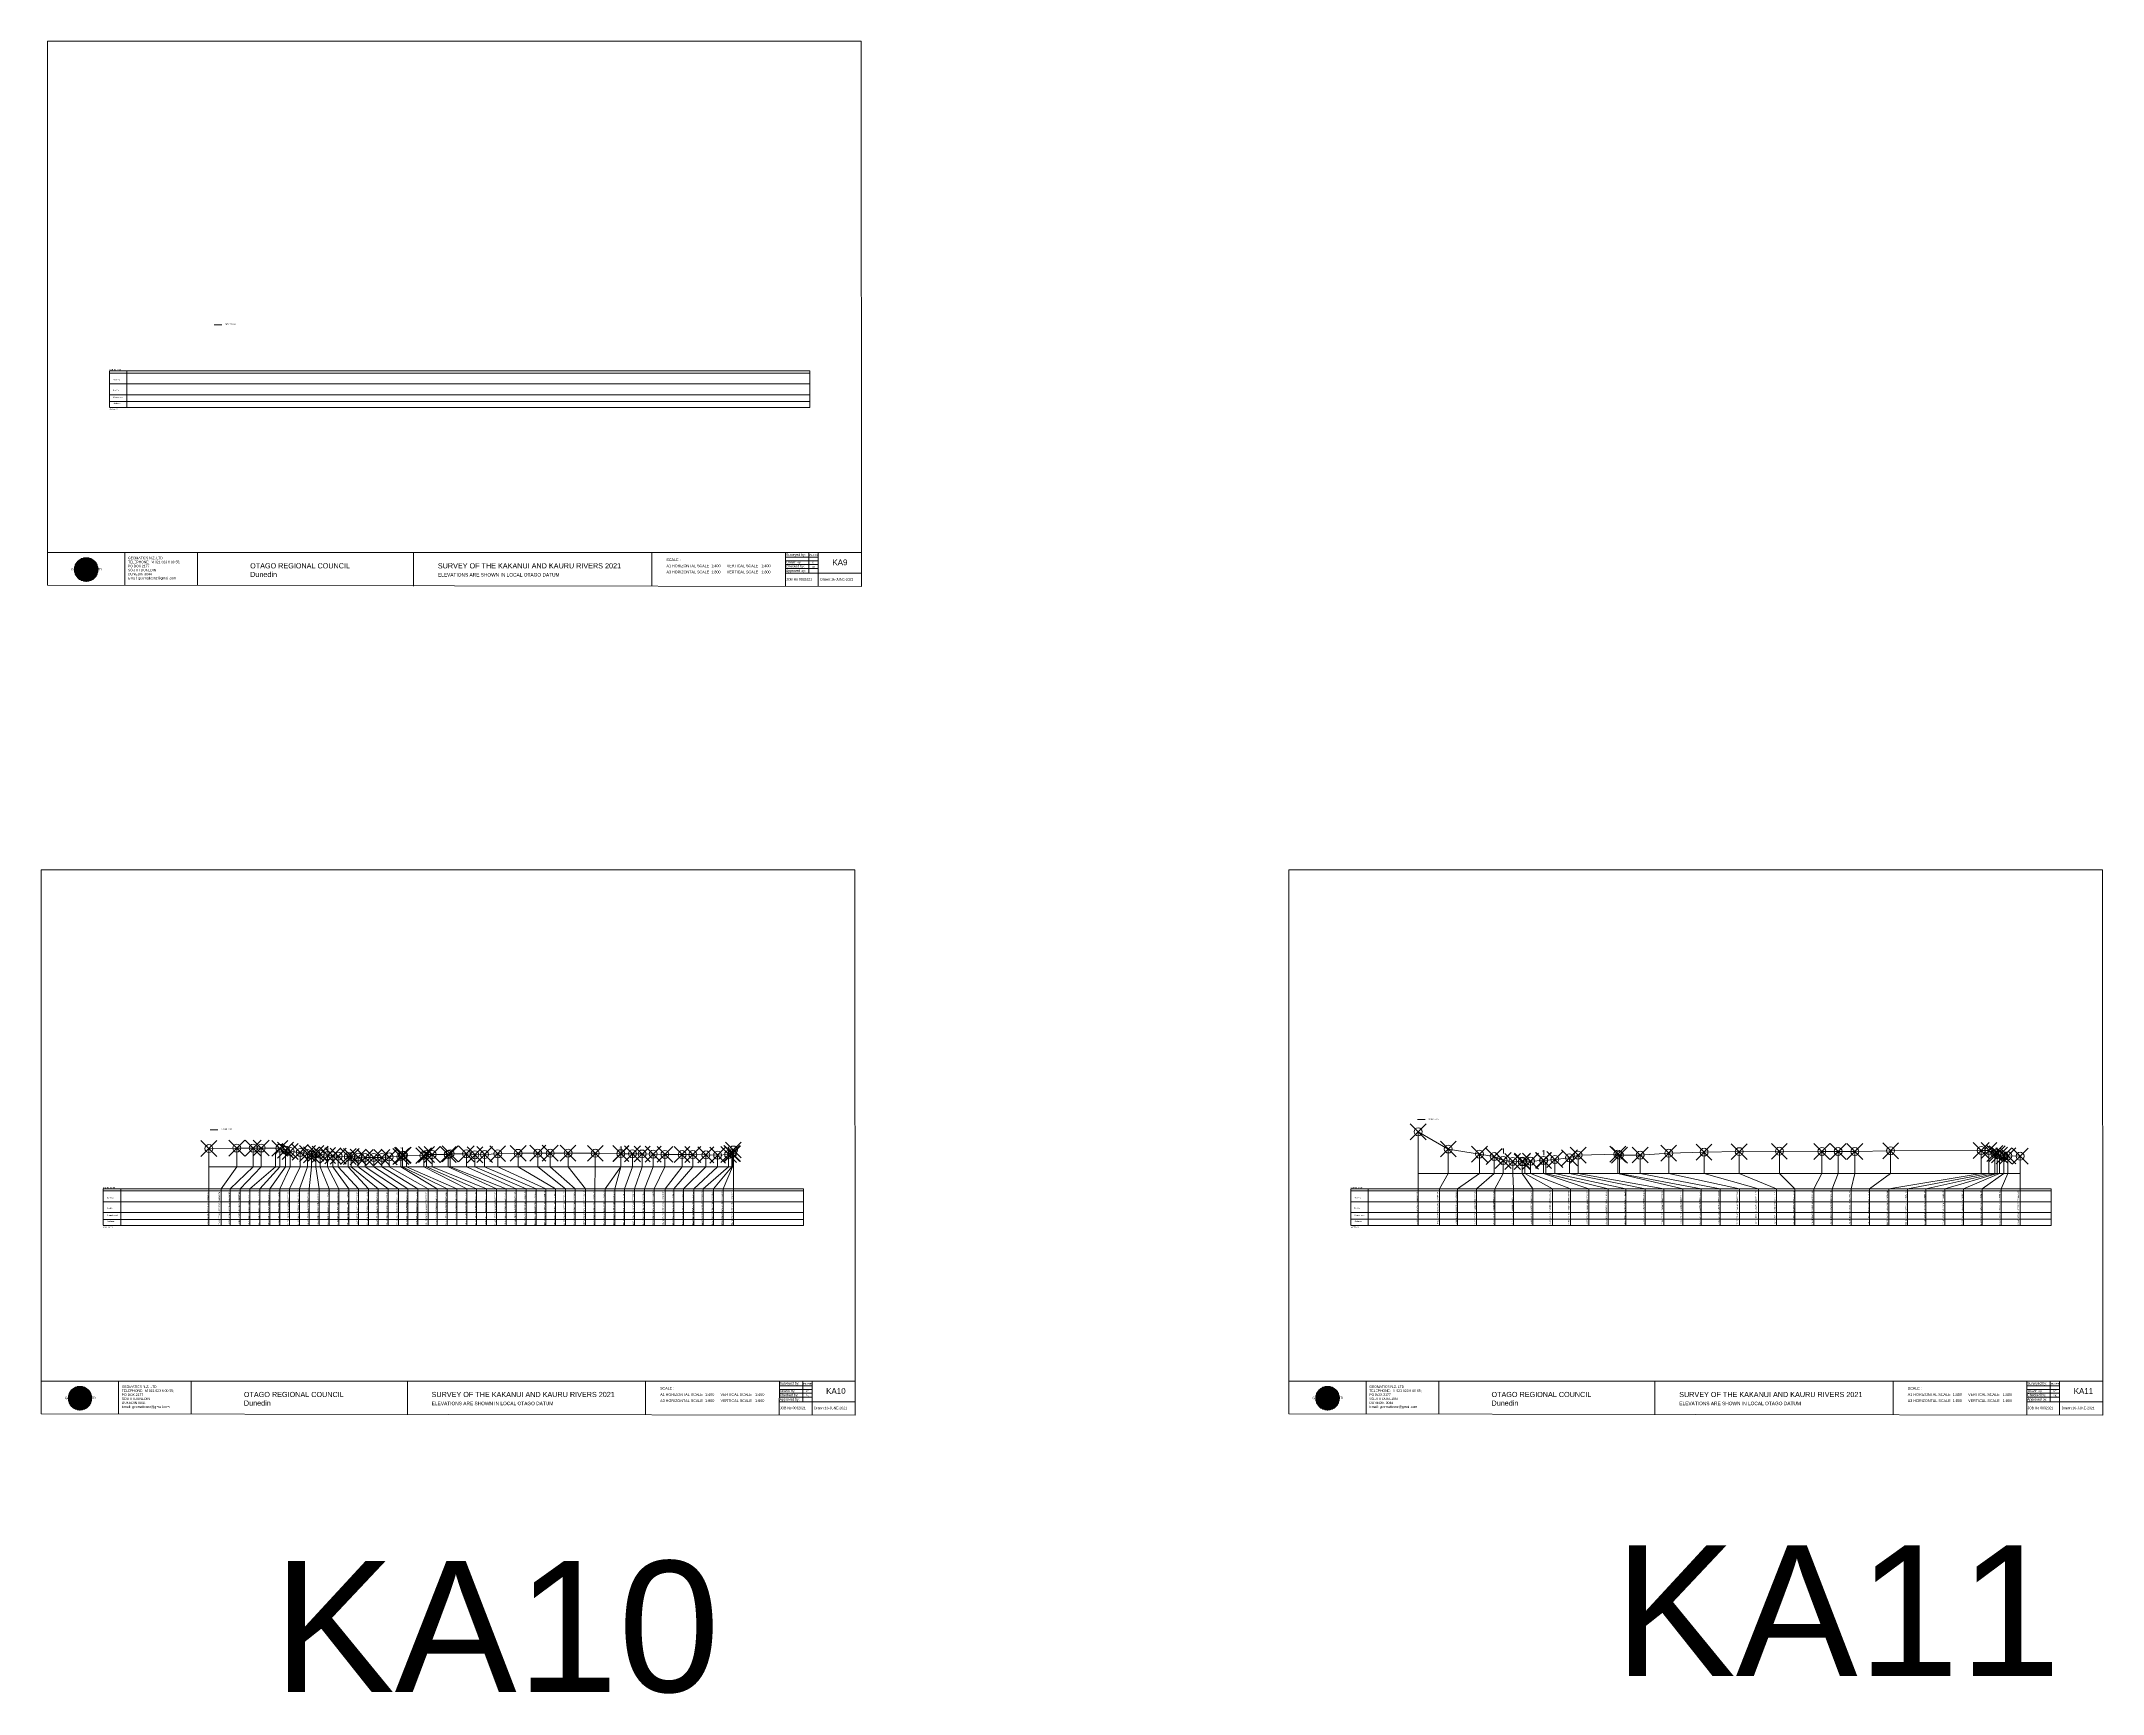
# Model space of a CAD drawing. Header units: millimetres. Extents: x -9362978 to 1075569, y -13754315 to 1425288130.
# Drawn here: x -4947386 to -4168792, y -45637 to 578156 of the extents above; entities that cross this region are included whole.
import ezdxf

# ---------------------------------------------------------------- set-up
doc = ezdxf.new("R2010")
doc.units = ezdxf.units.MM
doc.header["$PDMODE"] = 35
doc.header["$PDSIZE"] = 3000
doc.layers.get('0').update_dxf_attribs({"lineweight": 0})
doc.layers.add('geo', color=7, linetype='Continuous', lineweight=0)
doc.styles.get("Standard").update_dxf_attribs({"font": 'arial.ttf'})

# ---------------------------------------------------------------- blocks, each defined once
blk = doc.blocks.new('Geomatics_Circle_SPT')
at = {"layer": 'geo', "color": 2, "linetype": 'Continuous', "lineweight": 0}
for p, q in [((0, 25.2), (-25.2, 0)), ((-24.7, 4.9), (-4.9, 24.7)), ((-24.7, -4.9), (4.9, 24.7)), ((4.9, -24.7), (-24.7, 4.9)), ((-24.7, 0), (0, -24.7)), ((-9.7, 23.3), (-23.3, 9.6)), ((9.7, 23.3), (-23.3, -9.7)), ((-23.3, 9.7), (9.7, -23.3)), ((-21, 14), (-14, 21)), ((-21, -14), (14, 21)), ((14, -21), (-21, 14)), ((0, 0), (-17.8, 17.8)), ((0, 0), (-17.8, -17.8)), ((-14, 21), (21, -14)), ((21, 14), (-14, -21)), ((23.3, -9.7), (-9.7, 23.3)), ((-9.7, -23.3), (23.3, 9.7)), ((-4.9, 24.7), (24.7, -4.9)), ((24.7, 4.9), (-4.9, -24.7)), ((25.2, 0), (0, 25.2)), ((0, 0), (17.8, 17.8)), ((0, 0), (17.8, -17.8)), ((0, -24.8), (25.2, 0)), ((4.9, 24.7), (24.7, 4.9)), ((23.3, 9.7), (9.7, 23.3)), ((14, 21), (21, 14)), ((17.8, 18.1), (17.8, 18.1)), ((-4.9, -24.7), (-24.7, -4.9)), ((-23.3, -9.7), (-9.7, -23.3)), ((-14, -21), (-21, -14)), ((-17.8, -17.8), (-17.8, -17.8)), ((24.7, -4.9), (4.9, -24.7)), ((4.9, -24.7), (4.9, -24.7)), ((9.7, -23.3), (23.3, -9.7)), ((21, -14), (14, -21)), ((18.1, -17.8), (18.1, -17.8))]:
    blk.add_line(p, q, dxfattribs=at)
at = {"layer": 'geo', "color": 1, "linetype": 'Continuous', "lineweight": 0}
for p, q in [((-25.2, 0), (9.7, 23.3)), ((-25.2, 0), (-9.6, 23.3)), ((-25.2, 0), (23.3, 9.7)), ((-25.2, 0), (-23.3, 9.7)), ((-23.3, -9.7), (-25.2, 0)), ((-9.6, -23.3), (-25.2, 0)), ((9.7, -23.3), (-25.2, 0)), ((-4.9, 24.8), (-24.7, -4.9)), ((4.9, 24.7), (-24.7, 4.9)), ((14, 21), (-24.7, -4.9)), ((-14, 21), (-24.7, 4.9)), ((21, 14), (-24.7, 4.9)), ((-21, 14), (-24.7, -4.9)), ((0, 0), (-24.7, 4.9)), ((-24.7, 4.9), (-21, -14)), ((-24.7, 4.9), (-4.9, -24.7)), ((-24.7, 4.9), (14, -21)), ((-24.7, 4.9), (-24.7, 4.9)), ((0, 0), (-24.7, -4.9)), ((-23.3, 9.7), (0, 25.2)), ((-23.3, -9.6), (0, 25.2)), ((-23.3, -9.6), (17.8, 17.8)), ((-23.3, 9.7), (-17.8, 17.9)), ((-23.3, -9.6), (-17.8, 17.9)), ((-23.3, 9.7), (17.8, 17.8)), ((-17.8, -17.8), (-23.3, 9.7)), ((0, -25.2), (-23.3, 9.7)), ((-23.3, 9.7), (17.8, -17.8)), ((-23.3, 9.7), (25.2, 0)), ((-23.3, 9.4), (-23.3, 9.4)), ((-23.3, -9.7), (25.2, 0)), ((4.9, 24.8), (-21, -14)), ((-4.9, 24.7), (-21, 14)), ((14, 21), (-21, 14)), ((-14, 21), (-21, -14)), ((0, 0), (-21, 14)), ((-21, 14), (-14, -21)), ((-21, 14), (4.9, -24.7)), ((-21, 14), (-21, 14)), ((24.7, 4.9), (-21, 14)), ((0, 0), (-21, -14)), ((-17.9, 17.6), (-17.9, 17.6)), ((-17.8, 17.8), (9.7, 23.3)), ((-17.8, 17.8), (-9.6, 23.3)), ((-17.8, -17.8), (9.7, 23.3)), ((-17.8, -17.8), (-9.7, 23.3)), ((-9.7, -23.3), (-17.8, 17.8)), ((-17.8, 17.8), (9.7, -23.3)), ((-17.8, 17.8), (23.3, -9.6)), ((-17.8, 17.8), (23.3, 9.7)), ((-17.8, -17.8), (23.3, 9.7)), ((4.9, 24.7), (-14, 21)), ((-4.9, 24.7), (-14, -20.9)), ((0, 0), (-14, 21)), ((-14, 21), (-4.9, -24.7)), ((-14, 21), (-14, 21)), ((24.7, -4.9), (-14, 21)), ((21, 14), (-14, 21)), ((-14, -21), (24.7, 4.9)), ((0, 0), (-14, -21)), ((-9.8, 23.1), (-9.8, 23.1)), ((-9.7, 23.3), (0, 25.2)), ((-9.7, 23.3), (0, -25.2)), ((-9.7, -23.3), (0, 25.2)), ((-9.6, 23.3), (17.8, -17.8)), ((-9.6, 23.3), (25.2, 0)), ((-9.6, 23.3), (17.8, 17.8)), ((-9.6, -23.3), (17.8, 17.9)), ((25.2, 0), (-9.6, -23.3)), ((0, 0), (-4.9, 24.7)), ((-4.9, 24.7), (-4.9, 24.7)), ((21, -14), (-4.9, 24.7)), ((24.8, 4.9), (-4.9, 24.7)), ((14, 21), (-4.9, 24.7)), ((-4.9, -24.7), (21, 14)), ((0, 0), (-4.9, -24.7)), ((-0.2, 25.1), (-0.2, 25.1)), ((0, 25.2), (9.7, -23.3)), ((0, 25.2), (23.3, -9.7)), ((0, 25.2), (23.3, 9.7)), ((0, 25.2), (9.7, 23.3)), ((0, 0), (4.9, 24.7)), ((0, -25.2), (9.7, 23.3)), ((0, 0), (14, 21)), ((0, 0), (21, 14)), ((23.3, 9.7), (0, -25.2)), ((0, 0), (24.8, 4.9)), ((0, 0), (4.9, -24.7)), ((0, 0), (14, -21)), ((0, 0), (21, -14)), ((0, 0), (24.8, -4.9)), ((21, 14), (4.9, 24.8)), ((14, -21), (4.9, 24.7)), ((24.7, -4.9), (4.9, 24.7)), ((4.9, 24.7), (4.9, 24.7)), ((4.9, -24.7), (14, 21)), ((4.9, -24.7), (24.7, 4.9)), ((9.4, 23.3), (9.4, 23.3)), ((9.7, 23.3), (17.8, -17.8)), ((9.7, 23.3), (25.2, 0)), ((9.7, 23.3), (17.8, 17.9)), ((17.8, 17.8), (9.7, -23.3)), ((25.2, 0), (9.7, -23.3)), ((21, -14), (14, 21)), ((24.7, 4.9), (14, 21)), ((14, 21), (14, 21)), ((14, -21), (21, 14)), ((17.6, 17.9), (17.6, 17.9)), ((17.8, 17.8), (23.3, -9.7)), ((17.8, 17.8), (23.3, 9.7)), ((23.3, 9.7), (17.8, -17.8)), ((24.7, -4.9), (21, 14)), ((21, 14), (21, 14)), ((21, -14), (24.7, 4.9)), ((23.1, 9.8), (23.1, 9.8)), ((23.3, 9.7), (25.2, 0)), ((25.2, 0), (23.3, -9.6)), ((24.7, 4.9), (24.7, 4.9)), ((25.1, 0.2), (25.1, 0.2)), ((-25.2, 0), (23.3, -9.7)), ((-25.1, -0.2), (-25.1, -0.2)), ((-24.7, -4.9), (-24.7, -4.9)), ((-24.7, -4.9), (-14, -21)), ((-24.7, -4.9), (4.9, -24.7)), ((-24.7, -4.9), (21, -14)), ((-17.8, -17.8), (-23.3, -9.7)), ((0, -25.2), (-23.3, -9.6)), ((17.8, -17.8), (-23.3, -9.6)), ((-23.1, -9.8), (-23.1, -9.8)), ((-21, -14), (24.7, -4.9)), ((-21, -14), (-21, -14)), ((-21, -14), (-4.9, -24.7)), ((-21, -14), (14, -21)), ((23.3, -9.7), (-17.8, -17.8)), ((-9.6, -23.3), (-17.8, -17.8)), ((9.7, -23.3), (-17.8, -17.8)), ((-17.6, -17.9), (-17.6, -17.9)), ((-14, -21), (21, -14)), ((-14, -21), (-14, -21)), ((-14, -21), (4.9, -24.7)), ((17.8, -17.8), (-9.7, -23.3)), ((0, -25.2), (-9.7, -23.3)), ((-9.4, -23.3), (-9.4, -23.3)), ((-4.9, -24.7), (24.7, -4.9)), ((-4.9, -24.7), (14, -21)), ((-4.9, -24.7), (-4.9, -24.7)), ((23.3, -9.6), (0, -25.2)), ((9.7, -23.3), (0, -25.2)), ((0.2, -25.1), (0.2, -25.1)), ((4.9, -24.7), (21, -14)), ((4.9, -24.7), (4.9, -24.7)), ((17.8, -17.8), (9.7, -23.3)), ((9.8, -23.1), (9.8, -23.1)), ((14, -21), (24.7, -4.9)), ((14, -21), (14, -21)), ((23.3, -9.6), (17.8, -17.8)), ((17.9, -17.6), (17.9, -17.6)), ((21, -14), (21, -14)), ((23.3, -9.4), (23.3, -9.4)), ((24.7, -4.9), (24.7, -4.9))]:
    blk.add_line(p, q, dxfattribs=at)
at = {"layer": 'geo', "color": 114, "linetype": 'Continuous', "lineweight": 0}
for p, q in [((17.9, 17.8), (-25.2, 0)), ((-24.7, 4.9), (14, 21)), ((-24.7, -4.9), (21, 14)), ((-14, -21), (-24.7, 4.9)), ((9.7, 23.3), (-23.3, 9.7)), ((0, 0), (-23.3, 9.7)), ((-23.3, 9.7), (-9.7, -23.3)), ((0, 0), (-23.3, -9.7)), ((-4.9, -24.7), (-21, 14)), ((-20.9, 14), (4.9, 24.7)), ((24.8, 4.9), (-20.9, -14)), ((0, 25.2), (-17.8, 17.8)), ((-17.8, 17.8), (0, -25.2)), ((-14, 21), (-4.9, 24.7)), ((4.9, -24.7), (-14, 21)), ((0, 0), (-9.7, 23.3)), ((0, 0), (-9.7, -23.3)), ((-4.9, 24.7), (14, -21)), ((17.8, -17.8), (0, 25.2)), ((0, 0), (9.7, 23.3)), ((0, 0), (23.3, 9.7)), ((0, 0), (9.7, -23.3)), ((0, 0), (23.3, -9.7)), ((4.9, 24.7), (21, -14)), ((23.3, -9.7), (9.7, 23.3)), ((14, 21), (24.7, -4.9)), ((25.2, 0), (17.8, 17.8)), ((21, 14), (24.7, 4.9)), ((-25.2, 0), (-17.8, -17.8)), ((-21, -14), (-24.7, -4.9)), ((-17.8, -17.8), (25.2, 0)), ((24.8, -4.9), (-14, -21)), ((-9.6, -23.3), (23.3, -9.7)), ((21, -14), (-4.9, -24.8)), ((0, -25.2), (17.9, -17.8)), ((14, -21), (4.9, -24.8))]:
    blk.add_line(p, q, dxfattribs=at)
at = {"layer": 'geo', "color": 250, "linetype": 'Continuous', "lineweight": 0}
for p, q in [((0, 0), (-25.2, 0)), ((24.7, 4.9), (-24.7, 4.9)), ((-24.7, 4.9), (-24.7, -4.9)), ((-23.3, 9.7), (23.3, 9.7)), ((-23.3, 9.7), (-23.3, 9.7)), ((-23.3, -9.7), (-23.3, 9.7)), ((21, 14), (-21, 14)), ((-21, 14), (-21, -14)), ((-17.8, 17.8), (17.8, 17.8)), ((-17.8, -17.8), (-17.8, 17.8)), ((-14, 21), (-14, 21)), ((14, 21), (-14, 21)), ((-14, 20.9), (-14, -21)), ((-9.7, 23.3), (9.7, 23.3)), ((-9.7, -23.3), (-9.7, 23.3)), ((-4.9, 24.7), (4.9, 24.7)), ((-4.9, 24.7), (-4.9, -24.7)), ((0, 0), (0, 25.2)), ((0, 0), (0, -25.2)), ((0, 0), (25.2, 0)), ((4.9, 24.7), (4.9, -24.7)), ((9.7, -23.3), (9.7, 23.3)), ((14, 21), (14, -21)), ((17.8, -17.8), (17.8, 17.8)), ((21, 14), (21, 14)), ((21, -14), (21, 14)), ((23.3, 9.7), (23.3, -9.7)), ((24.7, 4.9), (24.7, 4.9)), ((24.7, -4.9), (24.7, 4.9)), ((-24.7, -4.9), (24.7, -4.9)), ((23.3, -9.7), (-23.3, -9.7)), ((-21, -14), (21, -14)), ((17.8, -17.8), (-17.8, -17.8)), ((-14, -21), (14, -21)), ((9.7, -23.3), (-9.7, -23.3)), ((-4.9, -24.7), (4.9, -24.7))]:
    blk.add_line(p, q, dxfattribs=at)
blk = doc.blocks.new('GeomaticsNZ TITLE BLOCK')
at = {"color": 7, "linetype": 'Continuous', "lineweight": 0}
for p, q in [((0, 94.9), (0, 1579.2)), ((0, 1579.2), (2363.4, 1579.2)), ((2363.4, 1579.2), (2364, 94.9)), ((2364, 94.9), (0, 94.9)), ((0, 94.9), (0, 0)), ((15.9, 94.9), (2364, 94.9)), ((224.3, 95.2), (224.3, -0.3)), ((2364, 94.9), (382.6, 94.9)), ((435.8, 95.2), (435.8, -0.7)), ((1063.4, 94.9), (1063.4, -2.4)), ((1755.4, 94.9), (1755.4, -2.6)), ((2143.6, 60.4), (2238.6, 60.4)), ((2143.9, 94.9), (2143.7, -3)), ((2143.9, 81.9), (2238.6, 81.7)), ((2143.9, 71), (2238.6, 71)), ((2211.5, 94.9), (2211.5, 36.1)), ((2238.6, 94.8), (2238.6, -3.2)), ((2364, -3.5), (2364, 94.9)), ((0, 0), (2364, -3.5)), ((2143.8, 48.6), (2238.6, 48.6)), ((2143.8, 35.4), (2364, 35.3))]:
    blk.add_line(p, q, dxfattribs=at)
at = {"color": 7, "linetype": 'Continuous', "lineweight": 0, "xscale": 1.36, "yscale": 1.36, "zscale": 1.36}
blk.add_blockref('Geomatics_Circle_SPT', (112.4, 45.7), dxfattribs=at)
at = {"color": 7, "linetype": 'Continuous', "lineweight": 0}
for s, p in [('PK&RR', (2213.2, 84.8)), ('ST', (2220.3, 63.6)), ('PK', (2220.4, 50.6))]:
    blk.add_text(s, height=5, dxfattribs=at).set_placement(p)
at = {"color": 7, "linetype": 'Continuous', "lineweight": 0, "attachment_point": 1}
for s, width, heights, insert, char_height in [('{\\C256;GEOMATICS N.Z. LTD                   \\PTELEPHONE:  M 021 023 6 00 55;\\PPO BOX 2177\\PSOUTH DUNEDIN\\PDUNEDIN 9044\\PEmail: geomaticsnz@gmail.com}', 3535.727, [94.7], (234, 82.7), 7), ('{\\C256;OTAGO REGIONAL COUNCIL\\PDunedin}', 3535.727, [0], (588.6, 64), 15), ('{\\C256;SURVEY OF THE KAKANUI AND KAURU RIVERS 2021}', 3535.727, [0], (1133.8, 64), 15), ('{\\C256;Surveyed by:}', 3535.727, [0], (2144.7, 92.4), 7), ('{\\C256;Drawn by:}', 3535.727, [0], (2145.8, 70.4), 7), ('{\\C256;Geomatics N.Z. LTD                   }', 125.079, [15.8], (68.8, 49.9), 7), ('{\\C256;ELEVATIONS ARE SHOWN IN LOCAL OTAGO DATUM}', 3535.727, [0], (1134.1, 35.4), 10), ('{\\C256;Approved by:}', 3535.727, [0], (2144.7, 45.9), 7), ('{\\C256;Checked by:}', 3535.727, [0], (2144.7, 58.6), 7), ('{\\C256;JOB No 0032021}', 3535.727, [0], (2145.3, 20.8), 7), ('{\\C256;Drawn:16-JUNE-2021}', 3535.727, [0], (2244.7, 20.7), 7)]:
    blk.add_mtext_dynamic_manual_height_columns(s, width=width, gutter_width=159, heights=heights, dxfattribs=dict(at, insert=insert, char_height=char_height))

msp = doc.modelspace()

# ---------------------------------------------------------------- linework, layer by layer
at = {"color": 1, "lineweight": 0}
for p, q in [((-4882053, 471160), (-4879147, 471160)), ((-4883627, 167270), (-4880720, 167270)), ((-4427559, 171101), (-4424652, 171101))]:
    msp.add_line(p, q, dxfattribs=at)
at = {"color": 7, "lineweight": 0, "transparency": 33554687}
for p, q in [((-4921655, 453773), (-4657075, 453773)), ((-4921655, 453226), (-4921655, 440075)), ((-4921655, 452926), (-4657075, 452926)), ((-4915020, 453773), (-4915020, 439948)), ((-4657075, 453773), (-4657075, 439948)), ((-4921655, 448804), (-4657075, 448804)), ((-4921655, 444743), (-4657075, 444743)), ((-4921655, 442139), (-4657075, 442139)), ((-4921655, 439948), (-4657075, 439948)), ((-4924018, 145000), (-4659437, 145000)), ((-4924018, 144453), (-4924018, 131303)), ((-4924018, 144154), (-4659437, 144154)), ((-4917382, 145000), (-4917382, 131176)), ((-4659437, 145000), (-4659437, 131176)), ((-4452832, 145000), (-4188251, 145000)), ((-4452832, 144453), (-4452832, 131303)), ((-4452832, 144154), (-4188251, 144154)), ((-4446196, 145000), (-4446196, 131176)), ((-4188251, 145000), (-4188251, 131176)), ((-4924018, 140031), (-4659437, 140031)), ((-4924018, 135970), (-4659437, 135970)), ((-4924018, 133366), (-4659437, 133366)), ((-4452832, 140031), (-4188251, 140031)), ((-4452832, 135970), (-4188251, 135970)), ((-4452832, 133527), (-4188251, 133527)), ((-4924018, 131176), (-4659437, 131176)), ((-4452832, 131176), (-4188251, 131176))]:
    msp.add_line(p, q, dxfattribs=at)
at = {"lineweight": 0}
for p, q in [((-4921655, 453773), (-4921655, 453226)), ((-4884061, 160153), (-4884061, 131095)), ((-4873551, 160353), (-4873551, 153320)), ((-4867328, 160353), (-4867328, 153320)), ((-4864301, 160353), (-4864301, 153320)), ((-4857310, 160253), (-4858892, 158045)), ((-4858892, 158045), (-4858892, 153320)), ((-4857259, 160253), (-4857259, 153320)), ((-4855108, 159563), (-4855108, 153320)), ((-4853327, 159083), (-4853327, 153320)), ((-4849567, 158724), (-4849567, 153320)), ((-4846845, 158314), (-4846845, 153320)), ((-4845332, 157804), (-4845332, 153320)), ((-4843630, 158354), (-4843630, 153320)), ((-4842053, 158054), (-4842053, 153320)), ((-4839207, 157524), (-4839207, 153320)), ((-4837242, 157404), (-4837242, 153320)), ((-4835221, 157284), (-4835221, 153320)), ((-4831410, 157124), (-4831410, 153320)), ((-4830287, 157184), (-4830287, 153320)), ((-4827657, 156974), (-4827657, 153320)), ((-4825083, 156794), (-4825083, 153320)), ((-4821796, 156814), (-4821796, 153320)), ((-4818727, 156824), (-4818727, 153320)), ((-4815977, 156994), (-4815977, 153320)), ((-4811588, 157124), (-4811588, 153320)), ((-4810951, 157514), (-4810951, 153320)), ((-4802947, 157484), (-4802947, 153320)), ((-4801863, 157884), (-4801863, 153320)), ((-4799735, 157904), (-4799735, 153320)), ((-4793679, 157925), (-4793679, 153320)), ((-4792962, 158195), (-4792962, 153320)), ((-4786817, 158195), (-4786817, 153320)), ((-4783577, 157835), (-4783577, 153320)), ((-4779923, 157905), (-4779923, 153320)), ((-4774987, 158225), (-4774987, 153320)), ((-4767280, 158365), (-4767280, 153320)), ((-4759869, 158415), (-4759869, 153320)), ((-4755132, 158405), (-4755132, 153320)), ((-4748423, 158465), (-4748423, 153320)), ((-4738135, 158376), (-4738135, 153320)), ((-4728523, 158276), (-4728523, 153320)), ((-4728439, 158236), (-4728439, 153320)), ((-4728306, 158865), (-4728306, 160932)), ((-4724116, 158196), (-4724116, 153320)), ((-4720452, 158116), (-4720452, 153320)), ((-4716260, 158076), (-4716260, 153320)), ((-4711808, 157966), (-4711808, 153320)), ((-4705370, 157886), (-4705370, 153320)), ((-4701299, 157886), (-4701299, 153320)), ((-4696361, 157776), (-4696361, 153320)), ((-4691916, 157686), (-4691916, 153320)), ((-4687762, 158758), (-4687762, 160825)), ((-4687762, 157917), (-4687762, 153320)), ((-4686590, 158247), (-4686590, 153320)), ((-4686330, 158247), (-4686330, 153320)), ((-4415976, 159990), (-4415976, 150787)), ((-4404214, 158071), (-4404214, 150787)), ((-4398620, 157198), (-4398620, 150787)), ((-4375696, 156071), (-4375696, 150787)), ((-4370223, 156701), (-4370223, 150787)), ((-4366954, 157701), (-4366954, 150787)), ((-4351912, 158031), (-4351912, 150787)), ((-4351303, 157701), (-4351303, 150787)), ((-4343508, 157720), (-4343508, 150787)), ((-4332726, 158400), (-4332726, 150787)), ((-4319392, 158810), (-4319392, 150787)), ((-4306092, 158999), (-4306092, 150787)), ((-4290935, 159129), (-4290935, 150787)), ((-4274860, 159089), (-4274860, 150787)), ((-4268757, 159049), (-4268757, 150787)), ((-4262429, 159028), (-4262429, 150787)), ((-4248912, 159348), (-4248912, 150787)), ((-4214683, 159447), (-4214683, 150787)), ((-4211781, 159457), (-4211781, 150787)), ((-4209545, 158317), (-4209545, 150787)), ((-4208701, 158247), (-4208701, 150787)), ((-4207813, 157737), (-4207813, 150787)), ((-4206097, 157407), (-4206097, 150787)), ((-4204661, 157417), (-4204661, 150787)), ((-4200014, 157277), (-4200014, 150787)), ((-4884061, 153320), (-4685974, 153320)), ((-4873551, 153320), (-4879485, 145000)), ((-4867328, 153320), (-4875999, 145000)), ((-4864301, 153320), (-4872302, 145000)), ((-4858892, 153320), (-4868587, 145000)), ((-4857259, 153320), (-4864786, 145000)), ((-4855108, 153320), (-4861055, 145000)), ((-4853327, 153320), (-4857306, 145000)), ((-4849567, 153320), (-4853663, 145000)), ((-4846845, 153320), (-4849882, 145000)), ((-4845332, 153320), (-4846229, 145000)), ((-4843630, 153320), (-4842478, 145000)), ((-4842053, 153320), (-4838638, 145000)), ((-4839207, 153320), (-4834932, 145000)), ((-4837242, 153320), (-4831251, 145000)), ((-4835221, 153320), (-4827620, 145000)), ((-4831410, 153320), (-4823790, 145000)), ((-4830287, 153320), (-4820097, 145000)), ((-4827657, 153320), (-4816320, 145000)), ((-4825083, 153320), (-4812501, 145000)), ((-4821796, 153320), (-4808976, 145000)), ((-4818727, 153320), (-4805157, 145000)), ((-4815977, 153320), (-4801254, 145000)), ((-4811588, 153320), (-4797801, 145000)), ((-4810951, 153320), (-4794038, 145000)), ((-4809412, 153320), (-4790440, 145000)), ((-4802947, 153320), (-4786661, 145000)), ((-4801863, 153320), (-4783032, 145000)), ((-4799735, 153320), (-4779260, 145000)), ((-4793679, 153320), (-4775438, 145000)), ((-4792962, 153320), (-4771736, 145000)), ((-4786817, 153320), (-4768066, 145000)), ((-4783577, 153320), (-4764277, 145000)), ((-4779923, 153320), (-4760508, 145000)), ((-4774987, 153320), (-4756824, 145000)), ((-4767280, 153320), (-4753139, 145000)), ((-4759869, 153320), (-4749395, 145000)), ((-4755132, 153320), (-4745670, 145000)), ((-4748423, 153320), (-4741800, 145000)), ((-4738135, 153320), (-4738277, 145000)), ((-4728523, 153320), (-4734383, 145000)), ((-4728439, 153320), (-4730778, 145000)), ((-4724116, 153320), (-4727042, 145000)), ((-4720452, 153320), (-4723349, 145000)), ((-4716260, 153320), (-4719607, 145000)), ((-4711808, 153320), (-4715887, 145000)), ((-4705370, 153320), (-4711782, 145000)), ((-4701299, 153320), (-4708486, 145000)), ((-4696361, 153320), (-4704846, 145000)), ((-4691916, 153320), (-4700937, 145000)), ((-4687762, 153320), (-4697346, 145000)), ((-4686590, 153320), (-4693499, 145000)), ((-4686330, 153320), (-4689821, 145000)), ((-4200014, 150787), (-4427360, 150787)), ((-4415976, 150787), (-4419351, 145000)), ((-4404214, 150787), (-4412486, 145000)), ((-4398620, 150787), (-4405319, 145000)), ((-4395253, 150787), (-4398380, 145000)), ((-4395253, 155695), (-4395253, 150787)), ((-4391646, 155301), (-4391646, 150787)), ((-4391646, 153591), (-4391646, 150787)), ((-4391646, 150787), (-4391390, 145000)), ((-4388078, 155201), (-4388078, 150787)), ((-4388078, 150787), (-4384077, 145000)), ((-4387970, 155371), (-4387113, 154507)), ((-4387113, 154507), (-4387113, 150787)), ((-4387113, 150787), (-4376665, 145000)), ((-4384911, 155401), (-4384911, 150787)), ((-4384911, 150787), (-4369764, 145000)), ((-4380066, 155701), (-4380066, 150787)), ((-4380066, 150787), (-4362941, 145000)), ((-4379934, 155681), (-4379135, 154332)), ((-4379135, 154332), (-4379135, 150787)), ((-4375696, 150787), (-4348870, 145000)), ((-4370223, 150787), (-4341592, 145000)), ((-4366954, 150787), (-4334513, 145000)), ((-4351912, 150787), (-4327381, 145000)), ((-4351303, 150787), (-4320420, 145000)), ((-4343508, 150787), (-4313345, 145000)), ((-4332726, 150787), (-4306044, 145000)), ((-4319392, 150787), (-4298855, 145000)), ((-4306092, 150787), (-4291954, 145000)), ((-4290935, 150787), (-4285119, 145000)), ((-4274860, 150787), (-4277947, 145000)), ((-4268757, 150787), (-4271016, 145000)), ((-4262429, 150787), (-4263862, 145000)), ((-4248912, 150787), (-4256863, 145000)), ((-4214683, 150787), (-4249556, 145000)), ((-4211781, 150787), (-4242535, 145000)), ((-4209545, 150787), (-4235561, 145000)), ((-4208701, 150787), (-4228416, 145000)), ((-4207813, 150787), (-4221372, 145000)), ((-4206097, 150787), (-4214323, 145000)), ((-4204661, 150787), (-4207136, 145000)), ((-4924018, 145000), (-4924018, 144453)), ((-4879485, 131176), (-4879485, 145000)), ((-4875999, 131176), (-4875999, 145000)), ((-4872302, 131176), (-4872302, 145000)), ((-4868587, 131176), (-4868587, 145000)), ((-4864786, 131176), (-4864786, 145000)), ((-4861055, 131176), (-4861055, 145000)), ((-4857306, 131176), (-4857306, 145000)), ((-4853663, 131176), (-4853663, 145000)), ((-4849882, 131176), (-4849882, 145000)), ((-4846229, 131176), (-4846229, 145000)), ((-4842478, 131176), (-4842478, 145000)), ((-4838638, 131176), (-4838638, 145000)), ((-4834932, 131176), (-4834932, 145000)), ((-4831251, 131176), (-4831251, 145000)), ((-4827620, 131176), (-4827620, 145000)), ((-4823790, 131176), (-4823790, 145000)), ((-4820097, 131176), (-4820097, 145000)), ((-4816320, 131176), (-4816320, 145000)), ((-4812501, 131176), (-4812501, 145000)), ((-4808976, 131176), (-4808976, 145000)), ((-4805157, 131176), (-4805157, 145000)), ((-4801254, 131176), (-4801254, 145000)), ((-4797801, 131176), (-4797801, 145000)), ((-4794038, 131176), (-4794038, 145000)), ((-4790440, 131176), (-4790440, 145000)), ((-4786661, 131176), (-4786661, 145000)), ((-4783032, 131176), (-4783032, 145000)), ((-4779260, 131176), (-4779260, 145000)), ((-4775438, 131176), (-4775438, 145000)), ((-4771736, 131176), (-4771736, 145000)), ((-4768066, 131176), (-4768066, 145000)), ((-4764277, 131176), (-4764277, 145000)), ((-4760508, 131176), (-4760508, 145000)), ((-4756824, 131176), (-4756824, 145000)), ((-4753139, 131176), (-4753139, 145000)), ((-4749395, 131176), (-4749395, 145000)), ((-4749395, 131176), (-4749395, 145000)), ((-4745670, 131176), (-4745670, 145000)), ((-4741800, 131176), (-4741800, 145000)), ((-4738277, 131176), (-4738277, 145000)), ((-4734383, 131176), (-4734383, 145000)), ((-4730778, 131176), (-4730778, 145000)), ((-4727042, 131176), (-4727042, 145000)), ((-4723349, 131176), (-4723349, 145000)), ((-4719607, 131176), (-4719607, 145000)), ((-4715887, 131176), (-4715887, 145000)), ((-4711782, 145000), (-4711782, 131176)), ((-4708486, 131176), (-4708486, 145000)), ((-4704846, 131176), (-4704846, 145000)), ((-4700937, 131176), (-4700937, 145000)), ((-4697346, 131176), (-4697346, 145000)), ((-4693499, 131176), (-4693499, 145000)), ((-4689821, 131176), (-4689821, 145000)), ((-4452832, 145000), (-4452832, 144453)), ((-4427360, 145000), (-4200014, 145000)), ((-4419351, 131176), (-4419351, 145000)), ((-4412486, 131176), (-4412486, 145000)), ((-4405319, 131176), (-4405319, 145000)), ((-4398380, 131176), (-4398380, 145000)), ((-4391390, 131176), (-4391390, 145000)), ((-4384077, 131176), (-4384077, 145000)), ((-4376665, 131176), (-4376665, 145000)), ((-4369764, 131176), (-4369764, 145000)), ((-4362941, 131176), (-4362941, 145000)), ((-4348870, 131176), (-4348870, 145000)), ((-4341592, 131176), (-4341592, 145000)), ((-4334513, 131176), (-4334513, 145000)), ((-4327381, 131176), (-4327381, 145000)), ((-4320420, 131176), (-4320420, 145000)), ((-4313345, 131176), (-4313345, 145000)), ((-4306044, 131176), (-4306044, 145000)), ((-4298855, 131176), (-4298855, 145000)), ((-4291954, 131176), (-4291954, 145000)), ((-4285119, 131176), (-4285119, 145000)), ((-4277947, 131176), (-4277947, 145000)), ((-4271016, 131176), (-4271016, 145000)), ((-4263862, 131176), (-4263862, 145000)), ((-4256863, 131176), (-4256863, 145000)), ((-4249556, 131176), (-4249556, 145000)), ((-4242535, 131176), (-4242535, 145000)), ((-4235561, 131176), (-4235561, 145000)), ((-4228416, 131176), (-4228416, 145000)), ((-4221372, 131176), (-4221372, 145000)), ((-4214323, 131176), (-4214323, 145000)), ((-4207136, 131176), (-4207136, 145000))]:
    msp.add_line(p, q, dxfattribs=at)
at = {"color": 7, "lineweight": 0}
for p, q in [((-4427360, 166512), (-4427360, 150787)), ((-4839103, 158251), (-4839103, 160504)), ((-4810958, 158335), (-4810958, 160596)), ((-4685974, 159627), (-4685974, 131176)), ((-4395126, 158280), (-4395126, 160128)), ((-4379832, 157668), (-4379832, 159515)), ((-4208694, 158611), (-4208694, 160458)), ((-4200014, 157277), (-4200014, 150787)), ((-4427360, 150787), (-4427360, 145000)), ((-4200014, 150787), (-4200014, 145000)), ((-4427360, 145000), (-4427360, 131176)), ((-4200014, 145000), (-4200014, 131176))]:
    msp.add_line(p, q, dxfattribs=at)
at = {"color": 1, "lineweight": 0}
for points in [[(-4427360, 166512), (-4415976, 159990), (-4404214, 158071), (-4398620, 157198), (-4395253, 155695), (-4391646, 155301), (-4388078, 155201), (-4387970, 155371), (-4384911, 155401), (-4380066, 155701), (-4379934, 155681), (-4375696, 156071), (-4370223, 156701), (-4366954, 157701), (-4351912, 158031), (-4351303, 157701), (-4343508, 157720), (-4332726, 158400), (-4319392, 158810), (-4306092, 158999), (-4290935, 159129), (-4274860, 159089), (-4268757, 159049), (-4262429, 159028), (-4248912, 159348), (-4214683, 159447), (-4211781, 159457), (-4209545, 158317), (-4208701, 158247), (-4207813, 157737), (-4206097, 157407), (-4204661, 157407), (-4200014, 157277)], [(-4884061, 160153), (-4873551, 160353), (-4867328, 160353), (-4864301, 160353), (-4857310, 160253), (-4857259, 160253), (-4855108, 159563), (-4853327, 159083), (-4849567, 158724), (-4846845, 158314), (-4845332, 157804), (-4843630, 158354), (-4842053, 158054), (-4839207, 157524), (-4837242, 157404), (-4835221, 157284), (-4831410, 157124), (-4830287, 157184), (-4827657, 156974), (-4825083, 156794), (-4821796, 156814), (-4818727, 156824), (-4815977, 156994), (-4811588, 157124), (-4810951, 157514), (-4810609, 157684), (-4802947, 157484), (-4801863, 157884), (-4799735, 157904), (-4793679, 157925), (-4792962, 158195), (-4786817, 158195), (-4783172, 157835), (-4779923, 157905), (-4774987, 158225), (-4767280, 158365), (-4759869, 158415), (-4755132, 158405), (-4748423, 158465), (-4737736, 158376), (-4728523, 158276), (-4728439, 158236), (-4724116, 158196), (-4720452, 158116), (-4716260, 158076), (-4711808, 157966), (-4705370, 157886), (-4701299, 157886), (-4696361, 157776), (-4691916, 157686), (-4687762, 157917), (-4686590, 158247), (-4686330, 158247), (-4685974, 159627)]]:
    msp.add_lwpolyline(points, dxfattribs=at)
at = {"lineweight": 0}
for points in [[(-4810609, 157684), (-4809412, 156462), (-4809412, 153320)], [(-4379135, 150787), (-4355608, 145000)], [(-4355608, 145000), (-4355608, 145000), (-4355608, 131176)]]:
    msp.add_lwpolyline(points, dxfattribs=at)
at = {"color": 7, "lineweight": 0}
for p in [(-4427360, 166512), (-4884061, 160153), (-4873551, 160353), (-4867328, 160353), (-4864301, 160373), (-4857310, 160253), (-4857259, 160253), (-4855108, 159563), (-4853327, 159083), (-4849567, 158724), (-4846845, 158314), (-4845332, 157804), (-4843630, 158354), (-4842053, 158054), (-4839207, 157524), (-4837242, 157404), (-4835221, 157284), (-4831410, 157124), (-4830287, 157184), (-4827657, 156974), (-4825083, 156794), (-4821796, 156814), (-4818727, 156824), (-4815977, 156994), (-4811588, 157124), (-4810951, 157514), (-4810609, 157684), (-4802947, 157484), (-4801863, 157884), (-4799735, 157904), (-4793679, 157925), (-4792962, 158195), (-4786817, 158195), (-4783577, 157835), (-4779923, 157905), (-4774987, 158225), (-4767280, 158365), (-4759869, 158415), (-4755132, 158405), (-4748423, 158465), (-4738135, 158376), (-4728523, 158276), (-4728439, 158236), (-4724116, 158196), (-4720452, 158116), (-4716260, 158076), (-4711808, 157966), (-4705370, 157886), (-4701299, 157886), (-4696361, 157776), (-4691916, 157686), (-4687762, 157917), (-4686590, 158257), (-4686330, 158247), (-4685974, 159627), (-4415976, 159990), (-4404214, 158071), (-4398620, 157198), (-4395253, 155695), (-4391646, 155301), (-4388078, 155201), (-4387970, 155371), (-4384911, 155401), (-4380066, 155701), (-4379934, 155681), (-4375696, 156071), (-4370223, 156701), (-4366954, 157701), (-4351912, 158031), (-4351303, 157701), (-4343508, 157720), (-4332726, 158400), (-4319392, 158810), (-4306092, 158999), (-4290935, 159129), (-4274860, 159089), (-4268757, 159049), (-4262429, 159028), (-4248912, 159348), (-4214683, 159447), (-4211781, 159457), (-4209545, 158317), (-4208701, 158247), (-4207813, 157737), (-4206097, 157407), (-4204661, 157417), (-4200014, 157277)]:
    msp.add_point(p, dxfattribs=at)

# ---------------------------------------------------------------- block references
at = {"color": 7, "lineweight": 0, "xscale": 130.037656131007, "yscale": 130.037656131007, "zscale": 130.037656131007}
for p in [(-4945023, 372796), (-4947386, 59985), (-4476199, 59985)]:
    msp.add_blockref('GeomaticsNZ TITLE BLOCK', p, dxfattribs=at)

# ---------------------------------------------------------------- texts
at = {"color": 7, "lineweight": 0, "transparency": 33554687}
for s, height, p in [('Ground Level', 473.07, (-4877861, 471160)), ('DATUM 150.00', 473.07, (-4921722, 453909)), ('Ground Level', 473.07, (-4920263, 443511)), ('Easting', 473.1, (-4920280, 446301)), ('Northing', 473.1, (-4920211, 450160)), ('Section KA9', 473.07, (-4921722, 439030)), ('Chainage', 473.1, (-4920261, 441187)), ('Ground Level', 473.07, (-4423367, 171101)), ('Ground Level', 473.07, (-4879434, 167270)), ('DATUM 145.00', 473.07, (-4924085, 145136)), ('Northing', 473.1, (-4922574, 141387)), ('DATUM 145.00', 473.07, (-4452899, 145136)), ('Northing', 473.1, (-4451388, 141387)), ('Ground Level', 473.07, (-4922626, 134739)), ('Chainage', 473.1, (-4922623, 132414)), ('Easting', 473.1, (-4922643, 137528)), ('Ground Level', 473.07, (-4451439, 134739)), ('Chainage', 473.1, (-4451437, 132414)), ('Easting', 473.1, (-4451456, 137528)), ('Section KA10', 473.07, (-4924085, 130258)), ('Section KA11', 473.07, (-4452899, 130258))]:
    msp.add_text(s, height=height, dxfattribs=at).set_placement(p)
at = {"color": 7, "lineweight": 0}
for s, height, p in [('SCALE :  ', 1005.5, (-4711307, 381948)), ('KA9', 2154.7, (-4648592, 380375)), ('A1 HORIZONTAL SCALE  1:400      VERTICAL SCALE   1:400 ', 1005.54, (-4711261, 379624)), ('A3 HORIZONTAL SCALE  1:800      VERTICAL SCALE   1:800', 1005.54, (-4711261, 377301)), ('SCALE :  ', 1005.5, (-4713670, 69137)), ('SCALE :  ', 1005.5, (-4242483, 69137)), ('A1 HORIZONTAL SCALE  1:400      VERTICAL SCALE   1:400 ', 1005.54, (-4713623, 66813)), ('A3 HORIZONTAL SCALE  1:800      VERTICAL SCALE   1:800', 1005.54, (-4713623, 64489)), ('KA10', 2154.7, (-4650954, 67564)), ('A1 HORIZONTAL SCALE  1:400      VERTICAL SCALE   1:400 ', 1005.54, (-4242437, 66813)), ('A3 HORIZONTAL SCALE  1:800      VERTICAL SCALE   1:800', 1005.54, (-4242437, 64489)), ('KA11', 2154.7, (-4179768, 67564)), ('KA11', 49394.5, (-4353416, -38956)), ('KA10', 49394.5, (-4859892, -44936))]:
    msp.add_text(s, height=height, dxfattribs=at).set_placement(p)
for s, p in [('  0.10  160.15  1426218.95  5007097.36', (-4884137, 131194)), (' 10.61  160.35  1426217.42  5007086.78', (-4879836, 131146)), (' 16.83  160.35  1426216.54  5007080.62', (-4876113, 131146)), (' 19.86  160.37  1426216.06  5007077.63', (-4872390, 131146)), (' 26.85  160.25  1426215.00  5007070.72', (-4868667, 131202)), (' 26.90  160.25  1426215.13  5007070.65', (-4864945, 131202)), (' 29.05  159.56  1426214.90  5007068.51', (-4861222, 131202)), (' 30.83  159.08  1426214.15  5007066.82', (-4857499, 131193)), (' 34.59  158.72  1426213.80  5007063.07', (-4853776, 131193)), (' 37.31  158.31  1426213.45  5007060.37', (-4850053, 131193)), (' 38.83  157.80  1426212.92  5007058.92', (-4846330, 131193)), (' 40.53  158.35  1426213.05  5007057.18', (-4842607, 131214)), (' 42.11  158.05  1426212.75  5007055.63', (-4838884, 131214)), (' 44.95  157.52  1426212.57  5007052.78', (-4835162, 131214)), (' 46.92  157.40  1426211.98  5007050.88', (-4831439, 131214)), (' 48.94  157.28  1426211.43  5007048.92', (-4827716, 131214)), (' 52.75  157.12  1426211.34  5007045.08', (-4823993, 131194)), (' 53.87  157.18  1426211.24  5007043.96', (-4820271, 131194)), (' 56.50  156.97  1426210.37  5007041.43', (-4816548, 131194)), (' 59.08  156.79  1426210.08  5007038.87', (-4812825, 131194)), (' 62.36  156.81  1426209.86  5007035.58', (-4809102, 131196)), (' 65.43  156.82  1426209.37  5007032.55', (-4805379, 131196)), (' 68.18  156.99  1426209.17  5007029.80', (-4801656, 131196)), (' 72.57  157.12  1426208.04  5007025.53', (-4797933, 131189)), (' 73.21  157.51  1426208.08  5007024.88', (-4794210, 131189)), (' 73.55  157.68  1426208.18  5007024.52', (-4790488, 131189)), (' 81.21  157.48  1426206.99  5007016.95', (-4786765, 131194)), (' 82.30  157.88  1426206.75  5007015.89', (-4783042, 131194)), (' 84.42  157.90  1426206.61  5007013.76', (-4779319, 131194)), (' 90.48  157.93  1426205.85  5007007.75', (-4775596, 131194)), (' 91.20  158.20  1426205.55  5007007.07', (-4771873, 131194)), (' 97.34  158.20  1426204.79  5007000.97', (-4768151, 131194)), ('100.58  157.84  1426204.08  5006997.80', (-4764428, 131146)), ('104.24  157.91  1426203.92  5006994.13', (-4760705, 131146)), ('109.17  158.23  1426203.25  5006989.24', (-4756982, 131146)), ('116.88  158.37  1426201.75  5006981.67', (-4753259, 131146)), ('124.29  158.42  1426200.73  5006974.33', (-4749536, 131146)), ('129.03  158.41  1426200.20  5006969.62', (-4745813, 131146)), ('135.74  158.47  1426198.83  5006963.04', (-4742091, 131146)), ('146.02  158.38  1426197.55  5006952.83', (-4738368, 131146)), ('155.64  158.28  1426195.88  5006943.36', (-4734645, 131146)), ('155.72  158.24  1426196.05  5006943.25', (-4730922, 131146)), ('160.04  158.20  1426195.51  5006938.96', (-4727199, 131146)), ('163.71  158.12  1426195.01  5006935.33', (-4723476, 131146)), ('167.90  158.08  1426194.28  5006931.20', (-4719753, 131146)), ('172.35  157.97  1426193.74  5006926.78', (-4716030, 131146)), ('178.79  157.89  1426192.67  5006920.43', (-4712307, 131146)), ('182.86  157.89  1426192.23  5006916.38', (-4708584, 131146)), ('187.80  157.78  1426191.47  5006911.50', (-4704861, 131146)), ('192.24  157.69  1426190.37  5006907.17', (-4701139, 131146)), ('196.40  157.92  1426189.97  5006903.03', (-4697416, 131146)), ('197.57  158.26  1426190.21  5006901.81', (-4693693, 131146)), ('197.83  158.25  1426190.19  5006901.55', (-4689970, 131146)), ('198.19  159.63  1426190.05  5006901.21', (-4686247, 131146)), (' -6.46  166.51  1426420.90  5007069.72', (-4427435, 131309)), ('  4.92  159.99  1426411.42  5007064.84', (-4419782, 131322)), (' 16.69  158.07  1426401.15  5007058.69', (-4412705, 131255)), (' 22.28  157.20  1426396.59  5007055.45', (-4405628, 131311)), (' 25.65  155.70  1426393.59  5007053.85', (-4398551, 131311)), (' 29.25  155.30  1426390.04  5007052.66', (-4391474, 131311)), (' 32.82  155.20  1426387.00  5007050.79', (-4384397, 131302)), (' 32.93  155.37  1426386.91  5007050.73', (-4377320, 131302)), (' 68.99  158.03  1426356.65  5007031.12', (-4327781, 131305)), (' 69.60  157.70  1426356.19  5007030.71', (-4320704, 131305)), (' 77.39  157.72  1426349.63  5007026.50', (-4313627, 131298)), (' 88.17  158.40  1426340.67  5007020.50', (-4306550, 131303)), ('101.51  158.81  1426329.46  5007013.28', (-4299473, 131255)), ('114.81  159.00  1426318.20  5007006.20', (-4292396, 131255)), ('129.96  159.13  1426305.40  5006998.08', (-4285319, 131255)), ('146.04  159.09  1426291.98  5006989.23', (-4278242, 131255)), ('152.14  159.05  1426286.71  5006986.14', (-4271165, 131255)), ('158.47  159.03  1426281.49  5006982.56', (-4264088, 131255)), ('171.99  159.35  1426270.12  5006975.25', (-4257011, 131255)), ('206.22  159.45  1426241.43  5006956.58', (-4249934, 131311)), ('209.12  159.46  1426239.08  5006954.87', (-4242857, 131311)), ('211.35  158.32  1426236.87  5006954.17', (-4235780, 131311)), ('212.20  158.25  1426236.46  5006953.25', (-4228703, 131311)), ('213.09  157.74  1426235.72  5006952.76', (-4221626, 131311)), ('214.80  157.41  1426234.20  5006951.95', (-4214549, 131311)), ('216.24  157.42  1426233.02  5006951.13', (-4207472, 131311)), ('220.88  157.28  1426229.09  5006948.65', (-4200395, 131311))]:
    msp.add_text(s, height=500, rotation=90, dxfattribs=at).set_placement(p)
at = {"lineweight": 0}
for s, p in [(' 35.99  155.40  1426384.36  5007049.04', (-4370243, 131302)), (' 40.83  155.70  1426380.20  5007046.55', (-4363166, 131322)), (' 40.96  155.68  1426379.79  5007046.95', (-4356089, 131322)), (' 45.20  156.07  1426376.35  5007044.46', (-4349012, 131322)), (' 50.68  156.70  1426371.99  5007041.12', (-4341935, 131302)), (' 53.94  157.70  1426369.30  5007039.26', (-4334858, 131302))]:
    msp.add_text(s, height=500, rotation=90, dxfattribs=at).set_placement(p)
at = {"color": 7, "lineweight": 0, "char_height": 500, "attachment_point": 1, "rotation": 90}
for insert in [(-4839891, 159962), (-4811745, 160054), (-4728902, 160255), (-4688358, 160148), (-4395914, 159586), (-4380620, 158974), (-4209481, 159916)]:
    msp.add_mtext_dynamic_manual_height_columns('W', width=4277.93, gutter_width=12.5, heights=[0], dxfattribs=dict(at, insert=insert))

doc.saveas('drawing.dxf')
